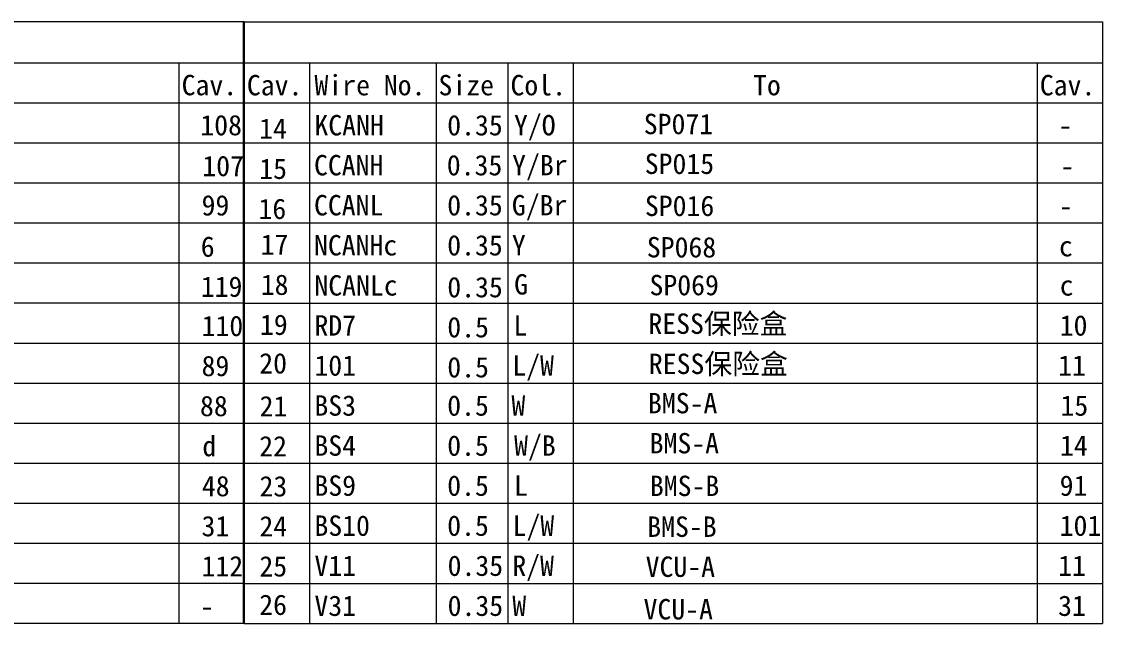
# Model space of a CAD drawing. Header units: millimetres. Extents: x 17 to 3784, y 12 to 1382.
# Drawn here: x 2275.5 to 2342.6, y 443.9 to 481.2 of the extents above; entities that cross this region are included whole.
import ezdxf

# ---------------------------------------------------------------- set-up
doc = ezdxf.new("R2010")
doc.units = ezdxf.units.MM
doc.styles.add('FangSong_GB2312_Style', font='simfang.ttf')

msp = doc.modelspace()

# ---------------------------------------------------------------- linework, layer by layer
at = {"color": 7, "linetype": 'Continuous', "lineweight": 13}
for points in [[(2236.115, 481.213), (2289.352, 481.213)], [(2289.295, 481.188), (2289.295, 443.865)], [(2289.343, 481.208), (2342.58, 481.208)], [(2289.343, 481.198), (2289.343, 443.865)], [(2342.58, 481.208), (2342.58, 443.86)], [(2236.115, 478.663), (2289.352, 478.663)], [(2285.297, 478.663), (2285.297, 443.865)], [(2289.343, 478.658), (2342.58, 478.658)], [(2293.398, 478.658), (2293.398, 443.86)], [(2301.246, 478.658), (2301.246, 443.86)], [(2305.694, 478.658), (2305.694, 443.86)], [(2309.749, 478.658), (2309.749, 443.86)], [(2338.525, 478.658), (2338.525, 443.86)], [(2236.115, 476.177), (2289.352, 476.177)], [(2289.343, 476.172), (2342.58, 476.172)], [(2236.115, 473.692), (2289.352, 473.692)], [(2289.343, 473.687), (2342.58, 473.687)], [(2236.115, 471.206), (2289.352, 471.206)], [(2289.343, 471.201), (2342.58, 471.201)], [(2236.115, 468.72), (2289.352, 468.72)], [(2289.343, 468.716), (2342.58, 468.716)], [(2236.115, 466.235), (2289.352, 466.235)], [(2289.343, 466.23), (2342.58, 466.23)], [(2236.115, 463.749), (2289.352, 463.749)], [(2289.343, 463.745), (2342.58, 463.745)], [(2236.115, 461.264), (2289.352, 461.264)], [(2289.343, 461.259), (2342.58, 461.259)], [(2236.115, 458.778), (2289.352, 458.778)], [(2289.343, 458.773), (2342.58, 458.773)], [(2236.115, 456.293), (2289.352, 456.293)], [(2289.343, 456.288), (2342.58, 456.288)], [(2236.115, 453.807), (2289.352, 453.807)], [(2289.343, 453.802), (2342.58, 453.802)], [(2236.115, 451.322), (2289.352, 451.322)], [(2289.343, 451.317), (2342.58, 451.317)], [(2236.115, 448.836), (2289.352, 448.836)], [(2289.343, 448.831), (2342.58, 448.831)], [(2289.343, 446.346), (2342.58, 446.346)], [(2289.343, 443.86), (2342.58, 443.86)]]:
    msp.add_lwpolyline(points, dxfattribs=at)
at = {"color": 0, "linetype": 'Continuous', "lineweight": 13}
for points in [[(2236.115, 446.35), (2289.352, 446.35)], [(2236.115, 443.865), (2289.352, 443.865)]]:
    msp.add_lwpolyline(points, dxfattribs=at)

# ---------------------------------------------------------------- texts
at = {"color": 7, "linetype": 'Continuous', "style": 'FangSong_GB2312_Style'}
for s, height, p in [('Wire No.', 1.2655, (2293.705, 476.636)), ('Size', 1.2655, (2301.398, 476.636)), ('Cav.', 1.2655, (2285.469, 476.641)), ('Cav.', 1.2655, (2289.515, 476.636)), ('Col.', 1.2655, (2305.866, 476.636)), ('To', 1.2655, (2320.912, 476.636)), ('Cav.', 1.2655, (2338.697, 476.636)), ('108', 1.2655, (2286.628, 474.155)), ('KCANH', 1.2655, (2293.705, 474.15)), ('0.35', 1.2655, (2301.942, 474.15)), ('Y/O', 1.2655, (2306.083, 474.15)), ('SP071', 1.2655, (2314.133, 474.225)), ('14', 1.2655, (2290.274, 473.937)), ('-', 1.265, (2339.856, 474.15)), ('107', 1.2655, (2286.752, 471.619)), ('15', 1.2655, (2290.282, 471.446)), ('CCANH', 1.2655, (2293.68, 471.669)), ('0.35', 1.2655, (2301.917, 471.669)), ('Y/Br', 1.2655, (2305.969, 471.669)), ('SP015', 1.2655, (2314.193, 471.756)), ('-', 1.265, (2339.98, 471.614)), ('99', 1.2655, (2286.706, 469.179)), ('16', 1.2655, (2290.234, 468.961)), ('CCANL', 1.2655, (2293.68, 469.184)), ('0.35', 1.2655, (2301.942, 469.184)), ('G/Br', 1.2655, (2305.954, 469.184)), ('SP016', 1.2655, (2314.202, 469.146)), ('-', 1.265, (2339.884, 469.129)), ('17', 1.2655, (2290.368, 466.742)), ('NCANHc', 1.2655, (2293.68, 466.698)), ('0.35', 1.2655, (2301.942, 466.698)), ('Y', 1.265, (2305.954, 466.698)), ('6', 1.265, (2286.656, 466.614)), ('SP068', 1.2655, (2314.322, 466.576)), ('c', 1.265, (2339.884, 466.643)), ('119', 1.2655, (2286.656, 464.129)), ('18', 1.2655, (2290.376, 464.251)), ('NCANLc', 1.2655, (2293.705, 464.208)), ('0.35', 1.2655, (2301.947, 464.099)), ('G', 1.265, (2306.095, 464.273)), ('SP069', 1.2655, (2314.489, 464.227)), ('c', 1.265, (2339.933, 464.208)), ('RESS保险盒', 1.2655, (2314.419, 461.831)), ('110', 1.2655, (2286.705, 461.693)), ('19', 1.2655, (2290.328, 461.766)), ('RD7', 1.2655, (2293.705, 461.723)), ('0.5', 1.2655, (2301.947, 461.614)), ('L', 1.265, (2306.05, 461.723)), ('10', 1.2655, (2339.933, 461.723)), ('20', 1.2655, (2290.283, 459.371)), ('L/W', 1.2655, (2305.979, 459.237)), ('RESS保险盒', 1.2655, (2314.447, 459.338)), ('89', 1.2655, (2286.705, 459.208)), ('101', 1.2655, (2293.705, 459.237)), ('0.5', 1.2655, (2301.947, 459.128)), ('11', 1.2655, (2339.834, 459.237)), ('88', 1.2655, (2286.606, 456.722)), ('21', 1.2655, (2290.303, 456.712)), ('BS3', 1.2655, (2293.705, 456.751)), ('0.5', 1.2655, (2301.942, 456.751)), ('W', 1.265, (2305.924, 456.751)), ('BMS-A', 1.2655, (2314.394, 456.897)), ('15', 1.2655, (2339.981, 456.751)), ('d', 1.265, (2286.753, 454.237)), ('22', 1.2655, (2290.281, 454.226)), ('BS4', 1.2655, (2293.705, 454.266)), ('0.5', 1.2655, (2301.942, 454.266)), ('W/B', 1.2655, (2306.09, 454.266)), ('BMS-A', 1.2655, (2314.498, 454.411)), ('14', 1.2655, (2339.951, 454.266)), ('48', 1.2655, (2286.723, 451.751)), ('23', 1.2655, (2290.299, 451.741)), ('BS9', 1.2655, (2293.705, 451.78)), ('0.5', 1.2655, (2301.942, 451.78)), ('L', 1.265, (2306.087, 451.78)), ('BMS-B', 1.2655, (2314.513, 451.764)), ('91', 1.2655, (2339.929, 451.78)), ('31', 1.2655, (2286.701, 449.266)), ('24', 1.2655, (2290.292, 449.255)), ('BS10', 1.2655, (2293.705, 449.295)), ('0.5', 1.2655, (2301.942, 449.295)), ('L/W', 1.2655, (2305.994, 449.295)), ('BMS-B', 1.2655, (2314.35, 449.231)), ('101', 1.2655, (2339.929, 449.295)), ('112', 1.2655, (2286.701, 446.78)), ('25', 1.2655, (2290.292, 446.77)), ('V11', 1.2655, (2293.705, 446.809)), ('0.35', 1.2655, (2301.967, 446.809)), ('R/W', 1.2655, (2305.979, 446.809)), ('VCU-A', 1.2655, (2314.25, 446.746)), ('11', 1.2655, (2339.834, 446.809)), ('26', 1.2655, (2290.282, 444.384)), ('V31', 1.2655, (2293.705, 444.324)), ('0.35', 1.2655, (2301.967, 444.324)), ('W', 1.265, (2305.979, 444.324)), ('VCU-A', 1.2655, (2314.12, 444.107)), ('31', 1.2655, (2339.834, 444.324)), ('-', 1.265, (2286.606, 444.294))]:
    msp.add_text(s, height=height, dxfattribs=at).set_placement(p)

doc.saveas('drawing.dxf')
